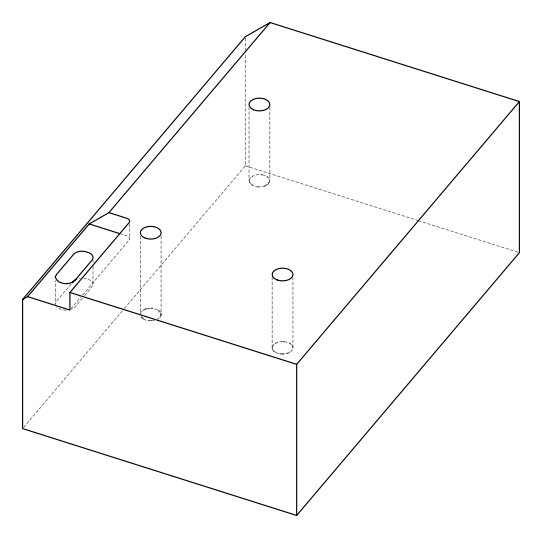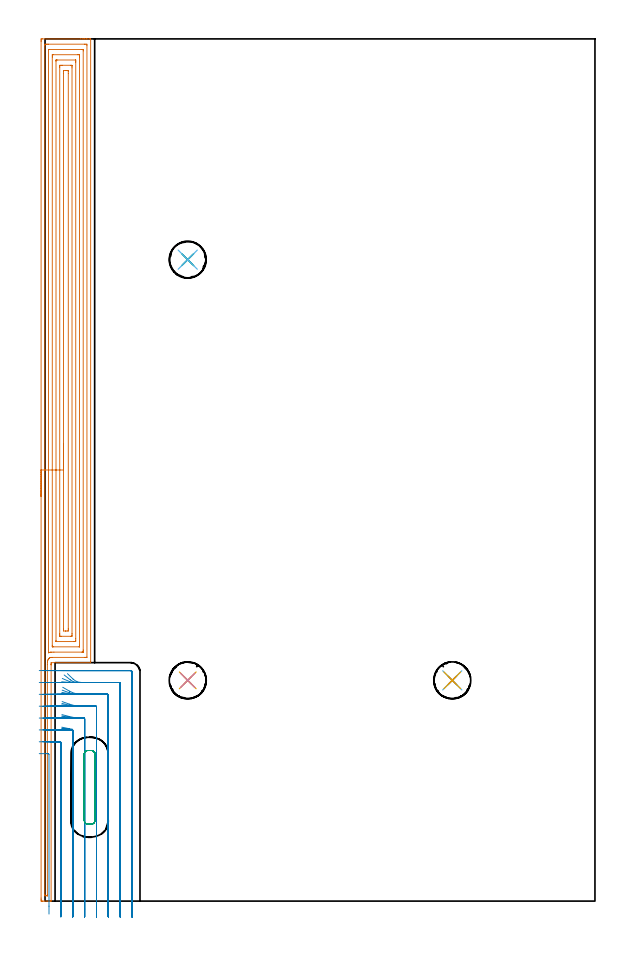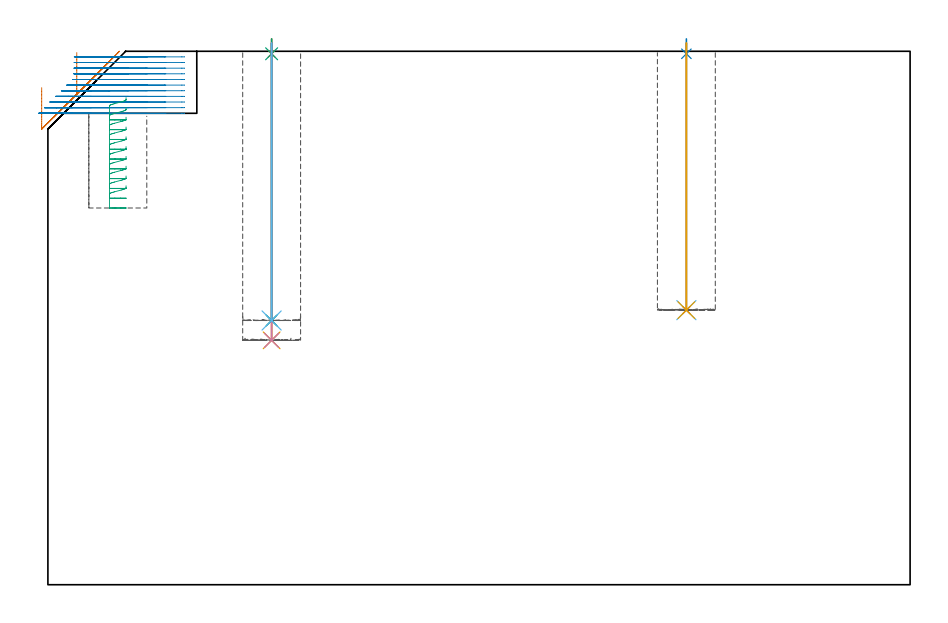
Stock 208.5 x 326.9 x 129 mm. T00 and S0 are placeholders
(PLAN: 15 operations, 10 tool changes, 35.3 min)
(1 SPOT_DRILL | STEP1POCKET | NXT0321_9005460120000 | 0.03 min | 3 mm3)
(2 SPOT_DRILL_1 | STEP1POCKET_1 | NXT0321_9005460120000 | 0.03 min | 1 mm3)
(3 SPOT_DRILL_2 | STEP1POCKET_2 | NXT0321_9005460120000 | 0.03 min | 3 mm3)
(4 DRILL_BLIND_HOLE_INTO_CENTER | STEP1POCKET | UGT0301_480 | 0.29 min | 3850 mm3)
(5 DRILL_TO_ENLARGE_BLIND_HOLE | STEP1POCKET | UGT0301_374 | 0.29 min | 5407 mm3)
(6 DRILL_BLIND_HOLE_INTO_CENTER_1 | STEP1POCKET_1 | UGT0301_480 | 0.26 min | 3437 mm3)
(7 DRILL_TO_ENLARGE_BLIND_HOLE_1 | STEP1POCKET_1 | UGT0301_374 | 0.26 min | 4853 mm3)
(8 DRILL_BLIND_HOLE_INTO_CENTER_2 | STEP1POCKET_2 | UGT0301_480 | 0.27 min | 3579 mm3)
(9 DRILL_TO_ENLARGE_BLIND_HOLE_2 | STEP1POCKET_2 | UGT0301_374 | 0.27 min | 5042 mm3)
(10 BORE_BLIND_HOLE | STEP1POCKET | UGT0332_064 | 0.29 min | 1482 mm3)
(11 BORE_BLIND_HOLE_1 | STEP1POCKET_1 | UGT0332_064 | 0.26 min | 1323 mm3)
(12 BORE_BLIND_HOLE_2 | STEP1POCKET_2 | UGT0332_064 | 0.27 min | 1377 mm3)
(13 AREA_MILL | FG_CHAMFER_SURFACE | UGT0205_001 | 15.01 min | 55980 mm3)
(14 MILL_CORNER_NOTCH_RECTANGULAR | CORNER_NOTCH_RECTANGULAR | UGT0201_014 | Follow Part, ap 1.5, ae 75% | 15.61 min | 35252 mm3)
(15 MILL_RECTANGULAR_POCKET | POCKET_RECTANGULAR_STRAIGHT | NXT0201_013 | Follow Part, ap 2.5, ae 75% | 2.1 min | 11366 mm3)
(TOOL NXT0321_9005460120000 | NC Spot Drill, 142deg, 12mm, Carbide, Uncoated | D12 PA142 FL30 Z2)
(TOOL UGT0301_480 | Carbide Drill 8.5 mm | D8.5 PA118 FL75 Z2)
(TOOL UGT0301_374 | Twist Drill Flat Bottom 13 mm | D13 PA180 FL101 Z2)
(TOOL UGT0332_064 | 14 mm Boring Bar Slip Fit | D14)
(TOOL UGT0205_001 | Chamfer Mill 20 x 3 x 45 deg. | D20 FL50 Z2)
(TOOL UGT0201_014 | End mill 6 mm | D6 FL24 Z4)
(TOOL NXT0201_013 | ENDMILL 10mm | D10 FL30 Z4)
(OP 1 SPOT_DRILL)
G17 G21 G94 G90
T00 M6
G54
G17 G0 G90 X54.1 Y83.7 S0 M3
G43 Z139. H0
G94 G81 G98 Z128.393 F250. R132.
G80
M5
M2
(OP 2 SPOT_DRILL_1)
G17 G21 G94 G90
T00 M6
G54
G17 G0 G90 X154.4 Y83.7 S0 M3
G43 Z139. H0
G94 G81 G98 Z128.393 F250. R132.
G80
M5
M2
(OP 3 SPOT_DRILL_2)
G17 G21 G94 G90
T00 M6
G54
G17 G0 G90 X54.1 Y243.2 S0 M3
G43 Z139. H0
G94 G81 G98 Z128.393 F250. R132.
G80
M5
M2
(OP 4 DRILL_BLIND_HOLE_INTO_CENTER)
G17 G21 G94 G90
T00 M6
G54
G17 G0 G90 X54.1 Y83.7 S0 M3
G43 Z139. H0
G94 G81 G98 Z59.1 F250. R131.
G80
M5
M2
(OP 5 DRILL_TO_ENLARGE_BLIND_HOLE)
G17 G21 G94 G90
T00 M6
G54
G17 G0 G90 X54.1 Y83.7 S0 M3
G43 Z139. H0
G94 G73 G98 Z59.1 F250. Q11.65 R131.
G80
M5
M2
(OP 6 DRILL_BLIND_HOLE_INTO_CENTER_1)
G17 G21 G94 G90
T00 M6
G54
G17 G0 G90 X154.4 Y83.7 S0 M3
G43 Z139. H0
G94 G81 G98 Z66.4 F250. R131.
G80
M5
M2
(OP 7 DRILL_TO_ENLARGE_BLIND_HOLE_1)
G17 G21 G94 G90
T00 M6
G54
G17 G0 G90 X154.4 Y83.7 S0 M3
G43 Z139. H0
G94 G73 G98 Z66.4 F250. Q12.52 R131.
G80
M5
M2
(OP 8 DRILL_BLIND_HOLE_INTO_CENTER_2)
G17 G21 G94 G90
T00 M6
G54
G17 G0 G90 X54.1 Y243.2 S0 M3
G43 Z139. H0
G94 G81 G98 Z63.9 F250. R131.
G80
M5
M2
(OP 9 DRILL_TO_ENLARGE_BLIND_HOLE_2)
G17 G21 G94 G90
T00 M6
G54
G17 G0 G90 X54.1 Y243.2 S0 M3
G43 Z139. H0
G94 G73 G98 Z63.9 F250. Q10.85 R131.
G80
M5
M2
(OP 10 BORE_BLIND_HOLE)
G17 G21 G94 G90
T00 M6
G54
G17 G0 G90 X54.1 Y83.7 S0 M3
G43 Z139. H0
G94 G85 G98 Z59.1 F250. R131.
G80
M5
M2
(OP 11 BORE_BLIND_HOLE_1)
G17 G21 G94 G90
T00 M6
G54
G17 G0 G90 X154.4 Y83.7 S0 M3
G43 Z139. H0
G94 G85 G98 Z66.4 F250. R131.
G80
M5
M2
(OP 12 BORE_BLIND_HOLE_2)
G17 G21 G94 G90
T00 M6
G54
G17 G0 G90 X54.1 Y243.2 S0 M3
G43 Z139. H0
G94 G85 G98 Z63.9 F250. R131.
G80
M5
M2
(OP 13 AREA_MILL)
G17 G21 G94 G90
T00 M6
G54
G17 G0 G90 X-1.5 Y153.45 S1061 M3
G43 Z139. H0
Z120.2
G94 G1 Y153.488 Z119.328 F250.
Y153.602 Z118.464
Y153.791 Z117.612
Y154.053 Z116.78
Y154.387 Z115.974
Y154.79 Z115.2
Y155.258 Z114.464
Y155.79 Z113.772
Y156.379 Z113.129
Y157.022 Z112.54
Y157.714 Z112.009
Y158.45 Z111.54
Y159.224 Z111.137
Y160.03 Z110.803
Y160.862 Z110.541
Y161.714 Z110.352
Y162.578 Z110.238
Y163.45 Z110.2
Y325.937
X-1.499 Y326.297 Z110.201
X-1.494 Y326.823 Z110.203
X-1.491 Y326.892 Z110.206
X-0.97 Y326.9 Z110.727
X13.509 Z125.204
X14.109 Z125.803
X14.684 Z126.38
X14.996 Z126.692
X15.571 Z127.267
X15.883 Z127.578
X16.927 Z128.626
X17.271 Y326.893 Z128.962
X17.297 Y326.89 Z128.988
X17.3 Y326.743 Z129.
Y90.727
X17.295 Y90.409 Z128.991
X17.237 Y90.4 Z128.934
X2.3 Z114.
Y90.001
X2.303 Y89.834 Z113.997
X2.311 Y89.685 Z113.988
Y89.644
X2.3 Y89.553 Z114.
Y0.157
X2.297 Y0.01 Z113.988
X2.244 Y0.007 Z113.936
X1.871 Y0. Z113.57
X1.429 Z113.128
X0.804 Z112.499
X-0.396 Z111.301
X-0.97 Y0.001 Z110.724
X-1.191 Y0.003 Z110.504
X-1.49 Y0.008 Z110.205
X-1.493 Y0.077 Z110.202
X-1.499 Y0.603 Z110.201
X-1.5 Y1.136 Z110.2
Y163.45
X-0.086 Z111.614
Y324.512
X-0.083 Y324.89 Z111.617
X0.42 Y324.898 Z112.12
X0.804 Y324.899 Z112.504
X1.305 Y324.9 Z113.005
X14.996 Y324.899 Z126.696
X15.501 Y324.897 Z127.201
X15.883 Y324.89 Z127.583
X15.886 Y324.512 Z127.586
Y92.511
X15.883 Y92.41 Z127.583
X15.106 Y92.401 Z126.806
X14.996 Y92.4 Z126.696
X2.69 Y92.399 Z114.39
X2.578 Y92.396 Z114.278
X2.193 Y92.384 Z113.893
X2.026 Y92.352 Z113.726
X1.895 Y92.306 Z113.595
X1.691 Y92.194 Z113.391
X1.488 Y92.026 Z113.188
X1.392 Y91.92 Z113.092
X1.306 Y91.808 Z113.006
X1.187 Y91.619 Z112.887
X1.066 Y91.356 Z112.766
X0.979 Y91.085 Z112.679
X0.912 Y90.727 Z112.612
X0.902 Y90.628 Z112.602
X0.886 Y89.752 Z112.586
Y2.306
X0.885 Y2.223 Z112.585
X0.881 Y2.058 Z112.581
X0.879 Y2.016 Z112.579
X0.873 Y2.009 Z112.573
X0.852 Y2.006 Z112.552
X0.804 Y2.003 Z112.504
X0.299 Z111.999
X-0.083 Y2.01 Z111.617
X-0.086 Y2.388 Z111.614
Y2.391
Y163.45
X1.328 Z113.028
X1.329 Y322.818 Z113.029
X1.33 Y322.864 Z113.03
X1.332 Y322.885 Z113.032
X1.334 Y322.889 Z113.034
X1.348 Y322.892 Z113.048
X1.52 Y322.899 Z113.22
X14.109 Z125.809
X14.281 Y322.895 Z125.981
X14.395 Y322.89 Z126.095
X14.465 Y322.884 Z126.165
X14.467 Y322.848 Z126.167
X14.469 Y322.727 Z126.169
X14.471 Y322.363 Z126.171
Y95.188
X14.47 Y94.825 Z126.17
X14.466 Y94.46 Z126.166
X14.465 Y94.418 Z126.165
X14.45 Y94.41 Z126.15
X14.403 Y94.406 Z126.103
X14.305 Y94.402 Z126.005
X14.109 Y94.4 Z125.809
X14.006 Z125.706
X3.362 Z115.062
X2.578 Y94.39 Z114.278
X2.183 Y94.384 Z113.883
X1.968 Y94.359 Z113.668
X1.704 Y94.309 Z113.404
X1.665 Y94.296 Z113.365
X1.51 Y94.235 Z113.21
X1.452 Y94.212 Z113.152
X1.358 Y94.173 Z113.058
X1.332 Y94.164 Z113.032
X1.331 Y94.165 Z113.031
X1.33 Y94.183 Z113.03
X1.329 Y94.216 Z113.029
X1.328 Y163.45 Z113.028
X2.743 Z114.443
Y320.05
X2.747 Y320.772 Z114.447
X2.75 Y320.877 Z114.45
X2.756 Y320.891 Z114.456
X2.779 Y320.894 Z114.479
X2.831 Y320.897 Z114.531
X3.043 Y320.899 Z114.743
X12.378 Y320.9 Z124.078
X12.772 Y320.894 Z124.472
X12.969 Y320.89 Z124.669
X13.05 Y320.881 Z124.75
X13.057 Y320.05 Z124.757
Y96.973
X13.055 Y96.61 Z124.755
X13.052 Y96.429 Z124.752
X13.051 Y96.414 Z124.751
X13.035 Y96.41 Z124.735
X12.986 Y96.404 Z124.686
X12.904 Y96.401 Z124.604
X3.147 Z114.847
X2.802 Y96.407 Z114.502
X2.765 Y96.41 Z114.465
X2.749 Y96.415 Z114.449
X2.748 Y96.439 Z114.448
X2.745 Y96.561 Z114.445
X2.743 Y96.807 Z114.443
Y96.973
Y163.45
X4.157 Z115.857
Y318.462
X4.158 Y318.658 Z115.858
X4.161 Y318.788 Z115.861
X4.164 Y318.884 Z115.864
X4.195 Y318.89 Z115.895
X4.352 Y318.895 Z116.052
X4.609 Y318.899 Z116.309
X11.538 Y318.9 Z123.238
X11.594 Y318.898 Z123.294
X11.624 Y318.894 Z123.324
X11.634 Y318.892 Z123.334
X11.636 Y318.853 Z123.336
X11.642 Y318.462 Z123.342
X11.643 Y318.266 Z123.343
Y318.07
Y99.454
X11.639 Y98.758 Z123.339
X11.637 Y98.568 Z123.337
X11.62 Y98.41 Z123.32
X11.448 Y98.407 Z123.148
X10.916 Y98.401 Z122.616
X4.352 Y98.4 Z116.052
X4.233 Y98.402 Z115.933
X4.191 Y98.406 Z115.891
X4.171 Y98.409 Z115.871
X4.164 Y98.433 Z115.864
X4.16 Y98.562 Z115.86
X4.158 Y98.758 Z115.858
X4.157 Y163.45 Z115.857
X5.571 Z117.271
X5.572 Y316.147 Z117.272
X5.573 Y316.481 Z117.273
X5.576 Y316.76 Z117.276
X5.578 Y316.89 Z117.278
X5.714 Y316.896 Z117.414
X6.126 Y316.899 Z117.826
X6.597 Y316.9 Z118.297
X9.674 Y316.899 Z121.374
X10.149 Y316.896 Z121.849
X10.212 Y316.89 Z121.912
X10.222 Y316.822 Z121.922
X10.225 Y316.481 Z121.925
X10.228 Y315.924 Z121.928
X10.229 Y101.434 Z121.929
X10.227 Y100.878 Z121.927
X10.224 Y100.542 Z121.924
X10.222 Y100.413 Z121.922
X9.957 Y100.404 Z121.657
X9.815 Y100.401 Z121.515
X6.126 Z117.826
X5.985 Y100.403 Z117.685
X5.702 Y100.41 Z117.402
X5.578 Y100.423 Z117.278
X5.575 Y100.463 Z117.275
X5.574 Y100.542 Z117.274
X5.571 Y101.1 Z117.271
Y101.434
Y163.45
X6.985 Z118.685
Y313.804
X6.988 Y314.697 Z118.688
X6.989 Y314.72 Z118.689
X7.013 Y314.89 Z118.713
X7.699 Y314.899 Z119.399
X7.9 Z119.6
X8.589 Y314.896 Z120.289
X8.787 Y314.89 Z120.487
X8.811 Y314.697 Z120.511
X8.812 Y314.671 Z120.512
X8.815 Y313.804 Z120.515
X8.814 Y103.219 Z120.514
Y103.192
X8.787 Y102.41 Z120.487
X8.709 Y102.405 Z120.409
X7.9 Y102.4 Z119.6
X7.827 Z119.527
X7.013 Y102.41 Z118.713
X6.986 Y103.219 Z118.686
Y103.246
X6.985 Y163.45 Z118.685
Y164.322 Z118.723
Y165.186 Z118.837
Y166.038 Z119.026
Y166.87 Z119.288
Y167.676 Z119.622
Y168.45 Z120.025
Y169.186 Z120.494
Y169.878 Z121.025
Y170.521 Z121.614
Y171.11 Z122.257
Y171.642 Z122.95
Y172.11 Z123.685
Y172.513 Z124.459
Y172.847 Z125.265
Y173.109 Z126.097
Y173.298 Z126.949
Y173.412 Z127.814
Y173.45 Z128.685
G0 Z139.
M5
M2
(OP 14 MILL_CORNER_NOTCH_RECTANGULAR)
G17 G21 G94 G90
T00 M6
G54
G17 G0 G90 X10.5 Y-5.4 S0 M3
G43 Z139.01 H0
Z127.645
G94 G1 Y-2.4 F250.
Y64.884 F500.
G3 X10.25 Y65.177 R0.3
G2 X9.3 Y65.348 R22.5
G1 X6.36 Y65.944 F250.
G0 Z139.01
X15. Y-6.
Z127.645
G1 Y-3.
Y69.103 F500.
G3 X14.703 Y69.4 R0.3
G1 X13.768
G2 X9.3 Y69.963 R18.
G1 X6.394 Y70.708 F250.
G0 Z139.01
X19.5 Y-6.
Z127.645
G1 Y-3.
Y73.603 F500.
G3 X19.203 Y73.9 R0.3
G1 X13.768
G2 X9.3 Y74.661 R13.5
G1 X6.469 Y75.654 F250.
G0 Z139.01
X24. Y-6.
Z127.645
G1 Y-3.
Y78.102 F500.
G3 X23.702 Y78.4 R0.3
G1 X13.768
G2 X9.3 Y79.588 R9.
G1 X6.696 Y81.077 F250.
G0 Z139.01
X28.5 Y-6.
Z127.645
G1 Y-3.
Y82.602 F500.
G3 X28.202 Y82.9 R0.3
G1 X13.768
G2 X10.646 Y84.16 R4.5
G1 X8.486 Y86.242 F250.
G0 Z139.01
X33. Y-6.
Z127.645
G1 Y-3.
Y86.8 F500.
G3 X32.4 Y87.4 R0.6
G1 X13.768
X10.768 F250.
G0 Z139.01
X10.5 Y-5.4
Z126.281
G1 Y-2.4
Y64.709 F500.
G3 X10.232 Y65.004 R0.3
G2 X9.3 Y65.114 R22.5
G1 X6.328 Y65.527 F250.
G0 Z139.01
X15. Y-6.
Z126.281
G1 Y-3.
Y69.103 F500.
G3 X14.703 Y69.4 R0.3
G1 X12.397
G2 X9.3 Y69.668 R18.
G1 X6.345 Y70.185 F250.
G0 Z139.01
X19.5 Y-6.
Z126.281
G1 Y-3.
Y73.603 F500.
G3 X19.203 Y73.9 R0.3
G1 X12.397
G2 X9.3 Y74.26 R13.5
G1 X6.38 Y74.948 F250.
G0 Z139.01
X24. Y-6.
Z126.281
G1 Y-3.
Y78.102 F500.
G3 X23.702 Y78.4 R0.3
G1 X12.397
G2 X9.3 Y78.95 R9.
G1 X6.483 Y79.982 F250.
G0 Z139.01
X28.5 Y-6.
Z126.281
G1 Y-3.
Y82.602 F500.
G3 X28.202 Y82.9 R0.3
G1 X12.397
G2 X9.596 Y83.878 R4.5
G1 X7.248 Y85.745 F250.
G0 Z139.01
X33. Y-6.
Z126.281
G1 Y-3.
Y86.8 F500.
G3 X32.4 Y87.4 R0.6
G1 X12.397
X9.397 F250.
G0 Z139.01
X10.5 Y-5.4
Z124.916
G1 Y-2.4
Y64.618 F500.
G3 X10.214 Y64.915 R0.3
G2 X9.3 Y64.967 R22.5
G1 X6.309 Y65.199 F250.
G0 Z139.01
X15. Y-6.
Z124.916
G1 Y-3.
Y69.103 F500.
G3 X14.703 Y69.4 R0.3
G1 X11.037
G2 X9.3 Y69.484 R18.
G1 X6.314 Y69.773 F250.
G0 Z139.01
X19.5 Y-6.
Z124.916
G1 Y-3.
Y73.603 F500.
G3 X19.203 Y73.9 R0.3
G1 X11.037
G2 X9.3 Y74.012 R13.5
G1 X6.325 Y74.398 F250.
G0 Z139.01
X24. Y-6.
Z124.916
G1 Y-3.
Y78.102 F500.
G3 X23.702 Y78.4 R0.3
G1 X11.037
G2 X9.3 Y78.569 R9.
G1 X6.356 Y79.148 F250.
G0 Z139.01
X28.5 Y-6.
Z124.916
G1 Y-3.
Y82.602 F500.
G3 X28.202 Y82.9 R0.3
G1 X11.037
G2 X9.3 Y83.249 R4.5
G1 X6.532 Y84.406 F250.
G0 Z139.01
X33. Y-6.
Z124.916
G1 Y-3.
Y86.8 F500.
G3 X32.4 Y87.4 R0.6
G1 X11.037
X8.037 F250.
G0 Z139.01
X10.5 Y-5.4
Z123.552
G1 Y-2.4
Y64.603 F500.
G3 X10.203 Y64.9 R0.3
G1 X9.67
G2 X9.3 Y64.903 R22.5
G1 X6.3 Y64.952 F250.
G0 Z139.01
X15. Y-6.
Z123.552
G1 Y-3.
Y69.103 F500.
G3 X14.703 Y69.4 R0.3
G1 X9.67
G2 X9.3 Y69.404 R18.
G1 X6.301 Y69.466 F250.
G0 Z139.01
X19.5 Y-6.
Z123.552
G1 Y-3.
Y73.603 F500.
G3 X19.203 Y73.9 R0.3
G1 X9.67
G2 X9.3 Y73.905 R13.5
G1 X6.301 Y73.987 F250.
G0 Z139.01
X24. Y-6.
Z123.552
G1 Y-3.
Y78.102 F500.
G3 X23.702 Y78.4 R0.3
G1 X9.67
G2 X9.3 Y78.408 R9.
G1 X6.302 Y78.531 F250.
G0 Z139.01
X28.5 Y-6.
Z123.552
G1 Y-3.
Y82.602 F500.
G3 X28.202 Y82.9 R0.3
G1 X9.67
G2 X9.3 Y82.915 R4.5
G1 X6.31 Y83.162 F250.
G0 Z139.01
X33. Y-6.
Z123.552
G1 Y-3.
Y86.8 F500.
G3 X32.4 Y87.4 R0.6
G1 X9.67
X6.67 F250.
G0 Z139.01
X10.5 Y-5.598
Z122.187
G1 Y-2.598
Y64.603 F500.
G3 X10.203 Y64.9 R0.3
G1 X8.987
X5.987 F250.
G0 Z139.01
X15. Y-6.
Z122.187
G1 Y-3.
Y69.103 F500.
G3 X14.703 Y69.4 R0.3
G1 X8.987
X5.987 F250.
G0 Z139.01
X19.5 Y-6.
Z122.187
G1 Y-3.
Y73.603 F500.
G3 X19.203 Y73.9 R0.3
G1 X8.987
X5.987 F250.
G0 Z139.01
X24. Y-6.
Z122.187
G1 Y-3.
Y78.102 F500.
G3 X23.702 Y78.4 R0.3
G1 X8.987
X5.987 F250.
G0 Z139.01
X28.5 Y-6.
Z122.187
G1 Y-3.
Y82.602 F500.
G3 X28.202 Y82.9 R0.3
G1 X8.987
X5.987 F250.
G0 Z139.01
X33. Y-6.
Z122.187
G1 Y-3.
Y86.8 F500.
G3 X32.4 Y87.4 R0.6
G1 X8.987
X5.987 F250.
G0 Z139.01
X10.5 Y-5.997
Z120.823
G1 Y-2.997
Y64.603 F500.
G3 X10.203 Y64.9 R0.3
G1 X7.623
X4.623 F250.
G0 Z139.01
X15. Y-6.
Z120.823
G1 Y-3.
Y69.103 F500.
G3 X14.703 Y69.4 R0.3
G1 X7.623
X4.623 F250.
G0 Z139.01
X19.5 Y-6.
Z120.823
G1 Y-3.
Y73.603 F500.
G3 X19.203 Y73.9 R0.3
G1 X7.623
X4.623 F250.
G0 Z139.01
X24. Y-6.
Z120.823
G1 Y-3.
Y78.102 F500.
G3 X23.702 Y78.4 R0.3
G1 X7.623
X4.623 F250.
G0 Z139.01
X28.5 Y-6.
Z120.823
G1 Y-3.
Y82.602 F500.
G3 X28.202 Y82.9 R0.3
G1 X7.623
X4.623 F250.
G0 Z139.01
X33. Y-6.
Z120.823
G1 Y-3.
Y86.8 F500.
G3 X32.4 Y87.4 R0.6
G1 X7.623
X4.623 F250.
G0 Z139.01
X10.5 Y-6.
Z119.458
G1 Y-3.
Y64.603 F500.
G3 X10.203 Y64.9 R0.3
G1 X6.258
X3.258 F250.
G0 Z139.01
X15. Y-6.
Z119.458
G1 Y-3.
Y69.103 F500.
G3 X14.703 Y69.4 R0.3
G1 X6.258
X3.258 F250.
G0 Z139.01
X19.5 Y-6.
Z119.458
G1 Y-3.
Y73.603 F500.
G3 X19.203 Y73.9 R0.3
G1 X6.258
X3.258 F250.
G0 Z139.01
X24. Y-6.
Z119.458
G1 Y-3.
Y78.102 F500.
G3 X23.702 Y78.4 R0.3
G1 X6.258
X3.258 F250.
G0 Z139.01
X28.5 Y-6.
Z119.458
G1 Y-3.
Y82.602 F500.
G3 X28.202 Y82.9 R0.3
G1 X6.258
X3.258 F250.
G0 Z139.01
X33. Y-6.
Z119.458
G1 Y-3.
Y86.8 F500.
G3 X32.4 Y87.4 R0.6
G1 X6.258
X3.258 F250.
G0 Z139.01
X6. Y-5.323
Z118.094
G1 Y-2.323
Y60.103 F500.
G3 X5.703 Y60.4 R0.3
G1 X4.894
X1.894 F250.
G0 Z139.01
X10.5 Y-6.
Z118.094
G1 Y-3.
Y64.603 F500.
G3 X10.203 Y64.9 R0.3
G1 X4.894
X1.894 F250.
G0 Z139.01
X15. Y-6.
Z118.094
G1 Y-3.
Y69.103 F500.
G3 X14.703 Y69.4 R0.3
G1 X4.894
X1.894 F250.
G0 Z139.01
X19.5 Y-6.
Z118.094
G1 Y-3.
Y73.603 F500.
G3 X19.203 Y73.9 R0.3
G1 X4.894
X1.894 F250.
G0 Z139.01
X24. Y-6.
Z118.094
G1 Y-3.
Y78.102 F500.
G3 X23.702 Y78.4 R0.3
G1 X4.894
X1.894 F250.
G0 Z139.01
X28.5 Y-6.
Z118.094
G1 Y-3.
Y82.602 F500.
G3 X28.202 Y82.9 R0.3
G1 X4.894
X1.894 F250.
G0 Z139.01
X33. Y-6.
Z118.094
G1 Y-3.
Y86.8 F500.
G3 X32.4 Y87.4 R0.6
G1 X4.894
X1.894 F250.
G0 Z139.01
X6. Y-5.952
Z116.729
G1 Y-2.952
Y60.103 F500.
G3 X5.703 Y60.4 R0.3
G1 X3.529
X0.529 F250.
G0 Z139.01
X10.5 Y-6.
Z116.729
G1 Y-3.
Y64.603 F500.
G3 X10.203 Y64.9 R0.3
G1 X3.529
X0.529 F250.
G0 Z139.01
X15. Y-6.
Z116.729
G1 Y-3.
Y69.103 F500.
G3 X14.703 Y69.4 R0.3
G1 X3.529
X0.529 F250.
G0 Z139.01
X19.5 Y-6.
Z116.729
G1 Y-3.
Y73.603 F500.
G3 X19.203 Y73.9 R0.3
G1 X3.529
X0.529 F250.
G0 Z139.01
X24. Y-6.
Z116.729
G1 Y-3.
Y78.102 F500.
G3 X23.702 Y78.4 R0.3
G1 X3.529
X0.529 F250.
G0 Z139.01
X28.5 Y-6.
Z116.729
G1 Y-3.
Y82.602 F500.
G3 X28.202 Y82.9 R0.3
G1 X3.529
X0.529 F250.
G0 Z139.01
X33. Y-6.
Z116.729
G1 Y-3.
Y86.8 F500.
G3 X32.4 Y87.4 R0.6
G1 X3.529
X0.529 F250.
G0 Z139.01
X6. Y-6.
Z115.365
G1 Y-3.
Y60.103 F500.
G3 X5.703 Y60.4 R0.3
G1 X2.165
X-0.835 F250.
G0 Z139.01
X10.5 Y-6.
Z115.365
G1 Y-3.
Y64.603 F500.
G3 X10.203 Y64.9 R0.3
G1 X2.165
X-0.835 F250.
G0 Z139.01
X15. Y-6.
Z115.365
G1 Y-3.
Y69.103 F500.
G3 X14.703 Y69.4 R0.3
G1 X2.165
X-0.835 F250.
G0 Z139.01
X19.5 Y-6.
Z115.365
G1 Y-3.
Y73.603 F500.
G3 X19.203 Y73.9 R0.3
G1 X2.165
X-0.835 F250.
G0 Z139.01
X24. Y-6.
Z115.365
G1 Y-3.
Y78.102 F500.
G3 X23.702 Y78.4 R0.3
G1 X2.165
X-0.835 F250.
G0 Z139.01
X28.5 Y-6.
Z115.365
G1 Y-3.
Y82.602 F500.
G3 X28.202 Y82.9 R0.3
G1 X2.165
X-0.835 F250.
G0 Z139.01
X33. Y-6.
Z115.365
G1 Y-3.
Y86.8 F500.
G3 X32.4 Y87.4 R0.6
G1 X2.165
X-0.835 F250.
G0 Z139.01
X1.5 Y-4.919
Z114.
G1 Y-1.919
Y55.603 F500.
G3 X1.203 Y55.9 R0.3
G1 X0.801
X-2.199 F250.
G0 Z139.01
X6. Y-6.
Z114.
G1 Y-3.
Y60.103 F500.
G3 X5.703 Y60.4 R0.3
G1 X0.801
X-2.199 F250.
G0 Z139.01
X10.5 Y-6.
Z114.
G1 Y-3.
Y64.603 F500.
G3 X10.203 Y64.9 R0.3
G1 X0.801
X-2.199 F250.
G0 Z139.01
X15. Y-6.
Z114.
G1 Y-3.
Y69.103 F500.
G3 X14.703 Y69.4 R0.3
G1 X0.801
X-2.199 F250.
G0 Z139.01
X19.5 Y-6.
Z114.
G1 Y-3.
Y73.603 F500.
G3 X19.203 Y73.9 R0.3
G1 X0.801
X-2.199 F250.
G0 Z139.01
X24. Y-6.
Z114.
G1 Y-3.
Y78.102 F500.
G3 X23.702 Y78.4 R0.3
G1 X0.801
X-2.199 F250.
G0 Z139.01
X28.5 Y-6.
Z114.
G1 Y-3.
Y82.602 F500.
G3 X28.202 Y82.9 R0.3
G1 X0.801
X-2.199 F250.
G0 Z139.01
X33. Y-6.
Z114.
G1 Y-3.
Y86.8 F500.
G3 X32.4 Y87.4 R0.6
G1 X0.801
X-2.199 F250.
G0 Z139.01
M5
M2
(OP 15 MILL_RECTANGULAR_POCKET)
G17 G21 G94 G90
T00 M6
G54
G17 G0 G90 X18.9 Y53.905 S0 M3
G43 Z139. H0
Z117.787
G94 G1 Y55.8 Z117.28 F250.
Y55.914 Z117.249
X18.839 Y56.211 Z117.168
X18.711 Y56.485 Z117.087
X18.523 Y56.723 Z117.006
X18.285 Y56.911 Z116.924
X18.011 Y57.039 Z116.843
X17.714 Y57.1 Z116.762
X16.086 Z116.326
X15.789 Y57.039 Z116.245
X15.515 Y56.911 Z116.163
X15.277 Y56.723 Z116.082
X15.089 Y56.485 Z116.001
X14.961 Y56.211 Z115.92
X14.9 Y55.914 Z115.839
Y55.8 Z115.808
Y43.15 Z112.419
Y30.5 F500.
G3 X16.2 Y29.2 R1.3
G1 X17.6
G3 X18.9 Y30.5 R1.3
G1 Y55.8
G3 X17.6 Y57.1 R1.3
G1 X16.2
G3 X14.9 Y55.8 R1.3
G1 Y43.15
Y42.15
G0 X18.9 Y53.905 Z115.419
G1 Y55.8 Z114.911 F250.
Y55.914 Z114.88
X18.839 Y56.211 Z114.799
X18.711 Y56.485 Z114.718
X18.523 Y56.723 Z114.637
X18.285 Y56.911 Z114.556
X18.011 Y57.039 Z114.474
X17.714 Y57.1 Z114.393
X16.086 Z113.957
X15.789 Y57.039 Z113.876
X15.515 Y56.911 Z113.795
X15.277 Y56.723 Z113.714
X15.089 Y56.485 Z113.632
X14.961 Y56.211 Z113.551
X14.9 Y55.914 Z113.47
Y55.8 Z113.44
Y43.15 Z110.05
Y30.5 F500.
G3 X16.2 Y29.2 R1.3
G1 X17.6
G3 X18.9 Y30.5 R1.3
G1 Y55.8
G3 X17.6 Y57.1 R1.3
G1 X16.2
G3 X14.9 Y55.8 R1.3
G1 Y43.15
Y42.15
G0 X18.9 Y53.905 Z113.05
G1 Y55.8 Z112.542 F250.
Y55.914 Z112.511
X18.839 Y56.211 Z112.43
X18.711 Y56.485 Z112.349
X18.523 Y56.723 Z112.268
X18.285 Y56.911 Z112.187
X18.011 Y57.039 Z112.106
X17.714 Y57.1 Z112.025
X16.086 Z111.588
X15.789 Y57.039 Z111.507
X15.515 Y56.911 Z111.426
X15.277 Y56.723 Z111.345
X15.089 Y56.485 Z111.264
X14.961 Y56.211 Z111.182
X14.9 Y55.914 Z111.101
Y55.8 Z111.071
Y43.15 Z107.681
Y30.5 F500.
G3 X16.2 Y29.2 R1.3
G1 X17.6
G3 X18.9 Y30.5 R1.3
G1 Y55.8
G3 X17.6 Y57.1 R1.3
G1 X16.2
G3 X14.9 Y55.8 R1.3
G1 Y43.15
Y42.15
G0 X18.9 Y53.905 Z110.681
G1 Y55.8 Z110.173 F250.
Y55.914 Z110.143
X18.839 Y56.211 Z110.062
X18.711 Y56.485 Z109.98
X18.523 Y56.723 Z109.899
X18.285 Y56.911 Z109.818
X18.011 Y57.039 Z109.737
X17.714 Y57.1 Z109.656
X16.086 Z109.22
X15.789 Y57.039 Z109.138
X15.515 Y56.911 Z109.057
X15.277 Y56.723 Z108.976
X15.089 Y56.485 Z108.895
X14.961 Y56.211 Z108.814
X14.9 Y55.914 Z108.733
Y55.8 Z108.702
Y43.15 Z105.312
Y30.5 F500.
G3 X16.2 Y29.2 R1.3
G1 X17.6
G3 X18.9 Y30.5 R1.3
G1 Y55.8
G3 X17.6 Y57.1 R1.3
G1 X16.2
G3 X14.9 Y55.8 R1.3
G1 Y43.15
Y42.15
G0 X18.9 Y53.905 Z108.312
G1 Y55.8 Z107.805 F250.
Y55.914 Z107.774
X18.839 Y56.211 Z107.693
X18.711 Y56.485 Z107.612
X18.523 Y56.723 Z107.531
X18.285 Y56.911 Z107.449
X18.011 Y57.039 Z107.368
X17.714 Y57.1 Z107.287
X16.086 Z106.851
X15.789 Y57.039 Z106.77
X15.515 Y56.911 Z106.688
X15.277 Y56.723 Z106.607
X15.089 Y56.485 Z106.526
X14.961 Y56.211 Z106.445
X14.9 Y55.914 Z106.364
Y55.8 Z106.333
Y43.15 Z102.944
Y30.5 F500.
G3 X16.2 Y29.2 R1.3
G1 X17.6
G3 X18.9 Y30.5 R1.3
G1 Y55.8
G3 X17.6 Y57.1 R1.3
G1 X16.2
G3 X14.9 Y55.8 R1.3
G1 Y43.15
Y42.15
G0 X18.9 Y53.905 Z105.944
G1 Y55.8 Z105.436 F250.
Y55.914 Z105.405
X18.839 Y56.211 Z105.324
X18.711 Y56.485 Z105.243
X18.523 Y56.723 Z105.162
X18.285 Y56.911 Z105.081
X18.011 Y57.039 Z104.999
X17.714 Y57.1 Z104.918
X16.086 Z104.482
X15.789 Y57.039 Z104.401
X15.515 Y56.911 Z104.32
X15.277 Y56.723 Z104.239
X15.089 Y56.485 Z104.157
X14.961 Y56.211 Z104.076
X14.9 Y55.914 Z103.995
Y55.8 Z103.965
Y43.15 Z100.575
Y30.5 F500.
G3 X16.2 Y29.2 R1.3
G1 X17.6
G3 X18.9 Y30.5 R1.3
G1 Y55.8
G3 X17.6 Y57.1 R1.3
G1 X16.2
G3 X14.9 Y55.8 R1.3
G1 Y43.15
Y42.15
G0 X18.9 Y53.905 Z103.575
G1 Y55.8 Z103.067 F250.
Y55.914 Z103.037
X18.839 Y56.211 Z102.955
X18.711 Y56.485 Z102.874
X18.523 Y56.723 Z102.793
X18.285 Y56.911 Z102.712
X18.011 Y57.039 Z102.631
X17.714 Y57.1 Z102.55
X16.086 Z102.113
X15.789 Y57.039 Z102.032
X15.515 Y56.911 Z101.951
X15.277 Y56.723 Z101.87
X15.089 Y56.485 Z101.789
X14.961 Y56.211 Z101.708
X14.9 Y55.914 Z101.626
Y55.8 Z101.596
Y43.15 Z98.206
Y30.5 F500.
G3 X16.2 Y29.2 R1.3
G1 X17.6
G3 X18.9 Y30.5 R1.3
G1 Y55.8
G3 X17.6 Y57.1 R1.3
G1 X16.2
G3 X14.9 Y55.8 R1.3
G1 Y43.15
Y42.15
G0 X18.9 Y53.905 Z101.206
G1 Y55.8 Z100.698 F250.
Y55.914 Z100.668
X18.839 Y56.211 Z100.587
X18.711 Y56.485 Z100.505
X18.523 Y56.723 Z100.424
X18.285 Y56.911 Z100.343
X18.011 Y57.039 Z100.262
X17.714 Y57.1 Z100.181
X16.086 Z99.745
X15.789 Y57.039 Z99.663
X15.515 Y56.911 Z99.582
X15.277 Y56.723 Z99.501
X15.089 Y56.485 Z99.42
X14.961 Y56.211 Z99.339
X14.9 Y55.914 Z99.258
Y55.8 Z99.227
Y43.15 Z95.837
Y30.5 F500.
G3 X16.2 Y29.2 R1.3
G1 X17.6
G3 X18.9 Y30.5 R1.3
G1 Y55.8
G3 X17.6 Y57.1 R1.3
G1 X16.2
G3 X14.9 Y55.8 R1.3
G1 Y43.15
Y42.15
G0 X18.9 Y53.905 Z98.837
G1 Y55.8 Z98.33 F250.
Y55.914 Z98.299
X18.839 Y56.211 Z98.218
X18.711 Y56.485 Z98.137
X18.523 Y56.723 Z98.056
X18.285 Y56.911 Z97.974
X18.011 Y57.039 Z97.893
X17.714 Y57.1 Z97.812
X16.086 Z97.376
X15.789 Y57.039 Z97.295
X15.515 Y56.911 Z97.214
X15.277 Y56.723 Z97.132
X15.089 Y56.485 Z97.051
X14.961 Y56.211 Z96.97
X14.9 Y55.914 Z96.889
Y55.8 Z96.858
Y43.15 Z93.469
Y30.5 F500.
G3 X16.2 Y29.2 R1.3
G1 X17.6
G3 X18.9 Y30.5 R1.3
G1 Y55.8
G3 X17.6 Y57.1 R1.3
G1 X16.2
G3 X14.9 Y55.8 R1.3
G1 Y43.15
Y42.15
G0 X18.9 Y53.905 Z96.469
G1 Y55.8 Z95.961 F250.
Y55.914 Z95.93
X18.839 Y56.211 Z95.849
X18.711 Y56.485 Z95.768
X18.523 Y56.723 Z95.687
X18.285 Y56.911 Z95.606
X18.011 Y57.039 Z95.525
X17.714 Y57.1 Z95.443
X16.086 Z95.007
X15.789 Y57.039 Z94.926
X15.515 Y56.911 Z94.845
X15.277 Y56.723 Z94.764
X15.089 Y56.485 Z94.682
X14.961 Y56.211 Z94.601
X14.9 Y55.914 Z94.52
Y55.8 Z94.49
Y43.15 Z91.1
Y30.5 F500.
G3 X16.2 Y29.2 R1.3
G1 X17.6
G3 X18.9 Y30.5 R1.3
G1 Y55.8
G3 X17.6 Y57.1 R1.3
G1 X16.2
G3 X14.9 Y55.8 R1.3
G1 Y43.15
Y42.15
G0 Z139.
M5
M2
